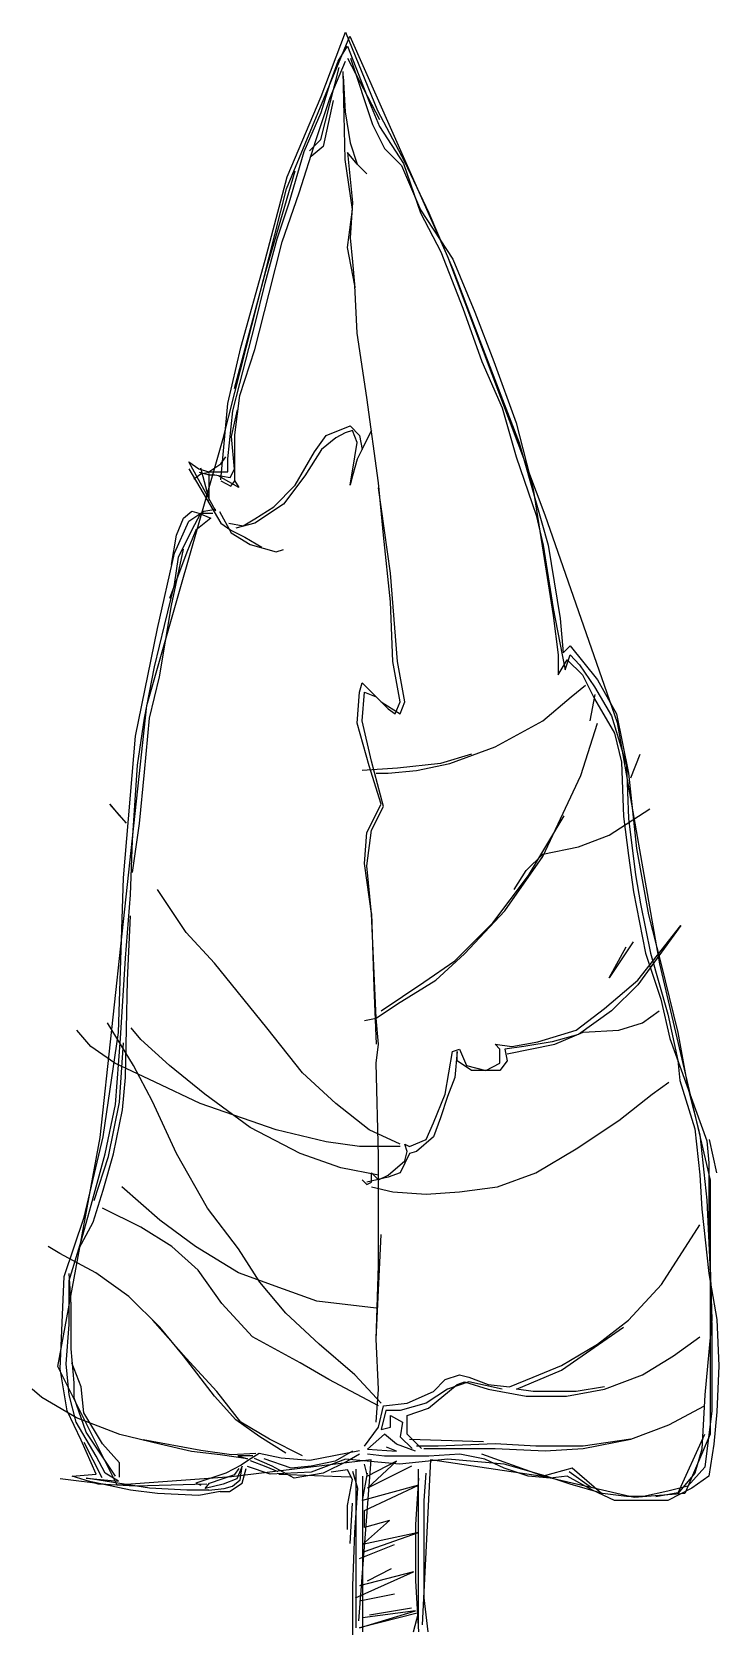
# Model space of a CAD drawing. Extents: x -1.97 to 1.9, y -0.01 to 9.01.
import ezdxf

# ---------------------------------------------------------------- set-up
doc = ezdxf.new("R2010")
doc.units = 0
doc.header["$LTSCALE"] = 1.2
doc.header["$MEASUREMENT"] = 0
doc.layers.get('0').update_dxf_attribs({"linetype": 'CONTINUOUS'})

msp = doc.modelspace()

# ---------------------------------------------------------------- linework, layer by layer
for p, q in [((-0.3377, 8.6489), (-0.202, 9.0107)), ((-0.2416, 8.8468), (-0.1907, 8.9316)), ((-0.202, 9.0107), (-0.0211, 8.5698)), ((-0.1907, 8.9316), (-0.0663, 8.615)), ((-0.2868, 8.6433), (-0.202, 8.8468)), ((-0.2868, 8.7224), (-0.2416, 8.8468)), ((-0.1907, 8.8637), (-0.0098, 8.5189)), ((-0.1737, 8.8637), (-0.0494, 8.4907)), ((-0.3405, 8.4062), (-0.2364, 8.8118)), ((-0.2026, 8.294), (-0.2147, 8.7888)), ((-0.2147, 8.7618), (-0.2026, 8.5617)), ((-0.3377, 8.5585), (-0.2868, 8.7224)), ((-0.5299, 8.1967), (-0.3377, 8.6489)), ((-0.3659, 8.4059), (-0.2868, 8.6433)), ((-0.2698, 8.6263), (-0.3264, 8.3663)), ((-0.0663, 8.615), (-0.0098, 8.4794)), ((-0.4338, 8.338), (-0.3377, 8.5585)), ((-0.2026, 8.5617), (-0.1755, 8.3873)), ((-0.0494, 8.4907), (0.0185, 8.355)), ((-0.0211, 8.5698), (0.1315, 8.2815)), ((-0.462, 8.1063), (-0.3659, 8.4059)), ((-0.404, 8.3427), (-0.3405, 8.4062)), ((-0.0098, 8.4794), (0.1259, 8.2702)), ((-0.5185, 8.0498), (-0.4338, 8.338)), ((-0.3264, 8.3663), (-0.3942, 8.3098)), ((-0.1891, 8.3332), (-0.162, 8.052)), ((-0.135, 8.267), (-0.1891, 8.3332)), ((-0.1755, 8.3873), (-0.135, 8.267)), ((0.0185, 8.355), (0.1145, 8.2589)), ((-0.65, 7.6654), (-0.4838, 8.2305)), ((-0.162, 8.0128), (-0.2026, 8.294)), ((-0.0809, 8.2129), (-0.135, 8.267)), ((-0.135, 8.267), (-0.0809, 8.2129)), ((0.1145, 8.2589), (0.2219, 8.0102)), ((0.1259, 8.2702), (0.2219, 7.9932)), ((0.1315, 8.2815), (0.2672, 7.9932)), ((-0.6542, 7.7275), (-0.5299, 8.1967)), ((-0.5864, 7.8463), (-0.5185, 8.0498)), ((-0.5581, 7.8293), (-0.462, 8.1063)), ((-0.162, 8.052), (-0.1755, 7.8519)), ((-0.1891, 7.7979), (-0.162, 8.0128)), ((0.2219, 8.0102), (0.4028, 7.7332)), ((0.2219, 7.9932), (0.335, 7.7728)), ((0.2672, 7.9932), (0.4028, 7.6767)), ((-0.1755, 7.8519), (-0.162, 7.7181)), ((-0.6542, 7.5975), (-0.5864, 7.8463)), ((-0.6316, 7.541), (-0.5581, 7.8293)), ((-0.1485, 7.5843), (-0.1891, 7.7979)), ((0.335, 7.7728), (0.4594, 7.4562)), ((-0.7899, 7.2358), (-0.6542, 7.7275)), ((-0.162, 7.7181), (-0.1485, 7.5707)), ((0.4028, 7.7332), (0.5272, 7.4336)), ((0.4028, 7.6767), (0.5555, 7.2753)), ((-0.8258, 7.0043), (-0.65, 7.6654)), ((-0.7107, 7.3601), (-0.6542, 7.5975)), ((-0.135, 7.3166), (-0.1485, 7.5843)), ((-0.7107, 7.2245), (-0.6316, 7.541)), ((0.4594, 7.4562), (0.5668, 7.1566)), ((0.5272, 7.4336), (0.6346, 7.1566)), ((-0.7955, 7.0323), (-0.7107, 7.3601)), ((-0.0809, 6.9543), (-0.135, 7.3166)), ((-0.8634, 6.9192), (-0.7899, 7.2358)), ((-0.7955, 6.9644), (-0.7107, 7.2245)), ((0.5555, 7.2753), (0.7759, 6.6988)), ((0.5668, 7.1566), (0.6798, 6.8966)), ((0.6346, 7.1566), (0.7589, 6.8118)), ((-0.8351, 6.8796), (-0.7955, 7.0323)), ((-0.8238, 6.744), (-0.7955, 6.9644)), ((-0.0147, 6.473), (-0.0809, 6.9543)), ((-0.9029, 6.4896), (-0.8634, 6.9192)), ((-0.8634, 6.6083), (-0.8351, 6.8796)), ((-0.842, 6.7339), (-0.8096, 6.8853)), ((0.6798, 6.8966), (0.7589, 6.6196)), ((-0.3094, 6.7407), (-0.1755, 6.7948)), ((-0.162, 6.7677), (-0.2026, 6.7542)), ((-0.1755, 6.7948), (-0.1215, 6.7407)), ((-0.135, 6.7001), (-0.162, 6.7677)), ((-0.0552, 6.7677), (-0.135, 6.6069)), ((-0.1079, 6.6609), (-0.0552, 6.7677)), ((0.7589, 6.8118), (0.855, 6.4387)), ((-0.8258, 6.5501), (-0.842, 6.7339)), ((-0.8238, 6.5631), (-0.8238, 6.744)), ((-0.3756, 6.6474), (-0.3094, 6.7407)), ((-0.2553, 6.7272), (-0.3364, 6.6609)), ((-0.2026, 6.7542), (-0.2553, 6.7272)), ((-0.1485, 6.6204), (-0.135, 6.7001)), ((-0.1215, 6.7407), (-0.1079, 6.6609)), ((0.7759, 6.6988), (0.9398, 6.1222)), ((-1.0838, 6.5914), (-1.0273, 6.5518)), ((-0.9312, 6.3144), (-1.0838, 6.5914)), ((-0.9029, 6.58), (-0.8747, 6.6196)), ((-0.8634, 6.5348), (-0.8634, 6.6083)), ((-0.4838, 6.4595), (-0.3756, 6.6474)), ((-0.3364, 6.6609), (-0.4297, 6.5136)), ((-0.1755, 6.4595), (-0.1485, 6.6204)), ((-0.135, 6.6069), (-0.162, 6.5136)), ((0.7589, 6.6196), (0.872, 6.2918)), ((-1.0838, 6.5518), (-0.9029, 6.2465)), ((-1.0555, 6.4953), (-1.016, 6.5235)), ((-1.0273, 6.5518), (-0.9708, 6.5348)), ((-1.0245, 6.5339), (-0.9691, 6.519)), ((-1.0164, 6.5582), (-0.9691, 6.3757)), ((-1.016, 6.5235), (-0.9595, 6.5348)), ((-0.9708, 6.5348), (-0.9029, 6.58)), ((-0.9691, 6.3757), (-0.9691, 6.5257)), ((-0.9691, 6.519), (-0.9366, 6.519)), ((-0.9595, 6.5348), (-0.9029, 6.5348)), ((-0.9366, 6.519), (-0.8501, 6.5028)), ((-0.8014, 6.4473), (-0.9137, 6.5109)), ((-0.9029, 6.5348), (-0.8634, 6.5348)), ((-0.8501, 6.5028), (-0.8258, 6.5501)), ((-0.8238, 6.4839), (-0.8238, 6.5631)), ((-0.4297, 6.5136), (-0.55, 6.3527)), ((-0.162, 6.5136), (-0.1755, 6.4595)), ((-0.9029, 6.4839), (-0.8464, 6.4557)), ((-0.8464, 6.4557), (-0.8238, 6.4839)), ((-0.8258, 6.4865), (-0.8014, 6.4473)), ((-0.6041, 6.3392), (-0.4838, 6.4595)), ((0.0124, 6.1783), (-0.0147, 6.473)), ((0.0529, 5.9647), (-0.0147, 6.446)), ((0.855, 6.4387), (0.9116, 6.0826)), ((-0.999, 6.3144), (-0.9312, 6.3257)), ((-0.55, 6.3527), (-0.7109, 6.2459)), ((-0.7109, 6.2716), (-0.6041, 6.3392)), ((-1.1629, 6.077), (-1.0838, 6.2578)), ((-1.1516, 6.1787), (-1.1121, 6.2748)), ((-1.1121, 6.2748), (-1.0669, 6.3144)), ((-1.0838, 6.2578), (-0.999, 6.3144)), ((-1.0669, 6.3144), (-1.0273, 6.3031)), ((-1.0669, 6.207), (-1.016, 6.3031)), ((-0.9595, 6.2748), (-1.0442, 6.207)), ((-1.0273, 6.3031), (-0.9595, 6.2748)), ((-1.016, 6.3031), (-0.9481, 6.3031)), ((-0.9109, 6.3121), (-0.8447, 6.1918)), ((-0.9029, 6.2465), (-0.8464, 6.207)), ((-0.8582, 6.2459), (-0.7771, 6.2324)), ((-0.7109, 6.2459), (-0.8177, 6.2189)), ((-0.7771, 6.2324), (-0.7109, 6.2716)), ((0.872, 6.2918), (0.9116, 6.1222)), ((-1.1799, 6.0148), (-1.1516, 6.1787)), ((-1.1403, 6.0543), (-1.0669, 6.207)), ((-1.0442, 6.207), (-1.0951, 6.0826)), ((-0.8464, 6.207), (-0.7673, 6.1674)), ((-0.8447, 6.1918), (-0.7379, 6.1256)), ((-0.7673, 6.1674), (-0.6712, 6.1109)), ((0.0529, 5.8038), (0.0124, 6.1783)), ((-1.259, 5.653), (-1.1629, 6.077)), ((-1.0951, 6.0826), (-1.1912, 5.8226)), ((-1.1799, 5.783), (-1.1121, 6.0996)), ((-1.1629, 5.9017), (-1.1403, 6.0543)), ((-0.7379, 6.1256), (-0.5906, 6.085)), ((-0.5906, 6.085), (-0.55, 6.0985)), ((0.9116, 6.1222), (0.9681, 5.7661)), ((0.9116, 6.0826), (0.9681, 5.7265)), ((0.9398, 6.1222), (1.0077, 5.7095)), ((0.0921, 5.4686), (0.0529, 5.9647)), ((-1.2195, 5.67), (-1.1629, 5.9017)), ((-1.2477, 5.3817), (-1.1799, 5.783)), ((0.0651, 5.4686), (0.0529, 5.8038)), ((0.9681, 5.7661), (1.019, 5.506)), ((0.9681, 5.7265), (0.9964, 5.506)), ((1.0077, 5.7095), (1.0246, 5.5173)), ((-1.3834, 5.0482), (-1.259, 5.653)), ((-1.276, 5.4382), (-1.2195, 5.67)), ((0.9964, 5.506), (0.9964, 5.393)), ((1.019, 5.506), (1.0359, 5.4212)), ((1.0246, 5.5173), (1.0642, 5.5569)), ((1.0359, 5.4212), (1.0642, 5.506)), ((1.0642, 5.5569), (1.2168, 5.3647)), ((1.0642, 5.506), (1.1151, 5.4495)), ((-1.3325, 5.1499), (-1.276, 5.4382)), ((0.1057, 5.2415), (0.0651, 5.4686)), ((0.1327, 5.2415), (0.0921, 5.4686)), ((0.9964, 5.393), (1.0472, 5.4778)), ((1.0472, 5.4778), (1.132, 5.393)), ((1.1151, 5.4495), (1.1999, 5.3251)), ((-1.3043, 5.1499), (-1.2477, 5.3817)), ((-0.1215, 5.2955), (-0.1079, 5.3482)), ((-0.1079, 5.3482), (-0.0011, 5.2415)), ((1.0695, 5.2685), (1.1493, 5.3347)), ((1.132, 5.393), (1.1999, 5.2573)), ((1.1999, 5.3251), (1.2959, 5.1612)), ((1.2168, 5.3647), (1.3242, 5.1725)), ((-0.135, 5.1211), (-0.1215, 5.2955)), ((-0.1079, 5.1347), (-0.0944, 5.2955)), ((-0.0944, 5.2955), (-0.0282, 5.2685)), ((-0.0282, 5.2685), (0.0394, 5.2009)), ((-0.0011, 5.2415), (0.1057, 5.1739)), ((0.0786, 5.1739), (0.1057, 5.2415)), ((0.1057, 5.1739), (0.1327, 5.2415)), ((0.9087, 5.1347), (1.0695, 5.2685)), ((1.1763, 5.1347), (1.2034, 5.282)), ((1.1999, 5.2573), (1.3129, 5.0651)), ((-1.3721, 4.8842), (-1.3325, 5.1499)), ((-1.3325, 4.8447), (-1.3043, 5.1499)), ((0.0394, 5.2009), (0.0786, 5.1739)), ((1.2959, 5.1612), (1.3807, 4.8842)), ((1.3242, 5.1725), (1.392, 4.839)), ((-0.0687, 4.8805), (-0.135, 5.1211)), ((-0.0552, 4.9062), (-0.1079, 5.1347)), ((0.641, 4.9873), (0.9087, 5.1347)), ((1.1236, 4.8264), (1.2169, 5.1211)), ((1.3129, 5.0651), (1.3525, 4.9012)), ((-1.4512, 4.2511), (-1.3834, 5.0482)), ((0.3868, 4.894), (0.641, 4.9873)), ((-1.4004, 4.4603), (-1.3721, 4.8842)), ((-0.0011, 4.6655), (-0.0687, 4.8805)), ((0.0124, 4.652), (-0.0552, 4.9062)), ((0.3328, 4.894), (0.0921, 4.867)), ((0.1989, 4.8535), (0.3868, 4.894)), ((0.5072, 4.9467), (0.3328, 4.894)), ((1.3525, 4.9012), (1.3638, 4.5959)), ((1.3807, 4.8842), (1.392, 4.5846)), ((1.4048, 4.8129), (1.4575, 4.9467)), ((-1.3608, 4.5564), (-1.3325, 4.8447)), ((0.0921, 4.867), (-0.1079, 4.8535)), ((-0.0282, 4.8399), (0.0394, 4.8399)), ((0.0394, 4.8399), (0.1989, 4.8535)), ((0.9087, 4.3708), (1.1236, 4.8264)), ((1.392, 4.839), (1.4373, 4.4151)), ((-1.5274, 4.6655), (-1.4733, 4.5993)), ((-1.4341, 4.5587), (-1.5274, 4.6655)), ((-0.0809, 4.5047), (-0.0011, 4.6655)), ((-0.0552, 4.5182), (0.0124, 4.652)), ((1.2831, 4.4912), (1.5116, 4.6385)), ((-1.4004, 4.2794), (-1.3608, 4.5564)), ((-0.0809, 4.3181), (-0.0552, 4.5182)), ((0.8289, 4.264), (1.029, 4.5993)), ((1.3638, 4.5959), (1.392, 4.3755)), ((1.392, 4.5846), (1.4316, 4.2681)), ((-1.4117, 4.155), (-1.4004, 4.4603)), ((-0.0944, 4.3316), (-0.0809, 4.5047)), ((0.9087, 4.3844), (1.1101, 4.4249)), ((1.1101, 4.4249), (1.2831, 4.4912)), ((-0.0552, 4.0504), (-0.0944, 4.3316)), ((0.6951, 4.064), (0.9087, 4.3708)), ((0.8154, 4.2911), (0.9087, 4.3844)), ((1.392, 4.3755), (1.4203, 4.172)), ((1.4373, 4.4151), (1.5051, 4.042)), ((-1.4795, 3.3806), (-1.4512, 4.2511)), ((-0.0552, 4.0504), (-0.0809, 4.3181)), ((0.6275, 3.9964), (0.8289, 4.264)), ((0.7478, 4.1843), (0.8154, 4.2911)), ((1.4316, 4.2681), (1.4599, 4.1042)), ((-1.4399, 3.7989), (-1.4117, 4.155)), ((-1.0989, 3.9423), (-1.2597, 4.1843)), ((1.4203, 4.172), (1.4881, 3.8272)), ((0.468, 3.822), (0.6951, 4.064)), ((1.4599, 4.1042), (1.5164, 3.8272)), ((-1.4286, 3.6745), (-1.4117, 4.0363)), ((-0.0552, 4.0504), (-0.0417, 3.6354)), ((-0.0282, 3.461), (-0.0552, 4.0504)), ((0.4139, 3.7828), (0.6275, 3.9964)), ((1.686, 3.9828), (1.444, 3.6489)), ((1.444, 3.6746), (1.686, 3.9828)), ((1.5051, 4.042), (1.5729, 3.7706)), ((-0.938, 3.7693), (-1.0989, 3.9423)), ((1.4183, 3.8896), (1.2831, 3.6881)), ((-1.4682, 3.3467), (-1.4399, 3.7989)), ((0.3071, 3.6746), (0.468, 3.822)), ((1.2831, 3.6881), (1.3778, 3.8625)), ((1.4881, 3.8272), (1.5729, 3.5671)), ((1.5164, 3.8272), (1.6125, 3.4824)), ((-0.6433, 3.4069), (-0.938, 3.7693)), ((0.2395, 3.6625), (0.4139, 3.7828)), ((1.5729, 3.7706), (1.669, 3.3806)), ((-1.4399, 3.1262), (-1.4286, 3.6745)), ((-0.0417, 3.6354), (-0.0282, 3.3137)), ((-0.0011, 3.5016), (0.2395, 3.6625)), ((0.0921, 3.5408), (0.3071, 3.6746)), ((1.2574, 3.5151), (1.444, 3.6746)), ((1.444, 3.6489), (1.2966, 3.5016)), ((-0.0282, 3.461), (0.0921, 3.5408)), ((1.5729, 3.5671), (1.6238, 3.3467)), ((-1.3936, 3.1933), (-1.5409, 3.434)), ((-0.0944, 3.4475), (-0.0282, 3.461)), ((-0.0147, 3.3137), (-0.0282, 3.461)), ((1.0966, 3.3934), (1.2574, 3.5151)), ((1.2966, 3.5016), (1.1101, 3.3677)), ((1.3372, 3.3934), (1.471, 3.434)), ((1.471, 3.434), (1.5643, 3.5016)), ((1.6125, 3.4824), (1.669, 3.2223)), ((-1.6342, 3.3001), (-1.714, 3.3934)), ((-1.5643, 2.7927), (-1.4795, 3.3806)), ((-1.4965, 2.9736), (-1.4682, 3.3467)), ((-1.353, 3.3407), (-1.4071, 3.4069)), ((-1.1921, 3.1933), (-1.353, 3.3407)), ((-0.4432, 3.1528), (-0.6433, 3.4069)), ((0.8816, 3.3272), (1.0966, 3.3934)), ((1.1101, 3.3677), (0.9627, 3.3272)), ((0.9763, 3.3137), (1.1371, 3.3813)), ((1.1371, 3.3813), (1.3372, 3.3934)), ((1.6238, 3.3467), (1.8329, 2.7701)), ((1.669, 3.3806), (1.7255, 3.0697)), ((-1.5004, 3.2069), (-1.6342, 3.3001)), ((-1.4738, 2.9876), (-1.4512, 3.3212)), ((-0.0282, 3.2069), (-0.0147, 3.3137)), ((0.3598, 3.0325), (0.4004, 3.2731)), ((0.4004, 3.2731), (0.4409, 3.2866)), ((0.4274, 3.2731), (0.4139, 3.1258)), ((0.4274, 3.2204), (0.4274, 3.2731)), ((0.4409, 3.2866), (0.4801, 3.1933)), ((0.641, 3.3137), (0.7356, 3.3001)), ((0.668, 3.2866), (0.641, 3.3137)), ((0.668, 3.2069), (0.668, 3.2866)), ((0.8019, 3.3001), (0.6951, 3.2866)), ((0.6951, 3.2866), (0.7086, 3.2204)), ((0.7086, 3.2596), (0.9763, 3.3137)), ((0.7356, 3.3001), (0.8816, 3.3272)), ((0.9627, 3.3272), (0.8019, 3.3001)), ((-1.2732, 3.1001), (-1.5004, 3.2069)), ((-1.2868, 2.9919), (-1.3936, 3.1933)), ((-0.9921, 3.0325), (-1.1921, 3.1933)), ((-0.0147, 2.685), (-0.0282, 3.2069)), ((0.5072, 3.1663), (0.4274, 3.2204)), ((0.4801, 3.1933), (0.5883, 3.1663)), ((0.614, 3.1663), (0.5072, 3.1663)), ((0.5883, 3.1663), (0.668, 3.2069)), ((0.668, 3.1663), (0.614, 3.1663)), ((0.7086, 3.2204), (0.668, 3.1663)), ((1.669, 3.2223), (1.6803, 3.1093)), ((-1.4569, 2.9453), (-1.4399, 3.1262)), ((-1.0191, 2.9798), (-1.2732, 3.1001)), ((-0.2553, 2.9798), (-0.4432, 3.1528)), ((0.4139, 3.1258), (0.3733, 3.019)), ((1.5251, 3.0325), (1.6184, 3.1001)), ((1.6803, 3.1093), (1.7651, 2.8379)), ((1.7255, 3.0697), (1.7934, 2.804)), ((-1.536, 2.6824), (-1.4738, 2.9876)), ((-1.1529, 2.6986), (-1.2868, 2.9919)), ((-0.5906, 2.8324), (-1.0191, 2.9798)), ((-0.7379, 2.8446), (-0.9921, 3.0325)), ((-0.0687, 2.8324), (-0.2553, 2.9798)), ((0.2936, 2.8716), (0.3598, 3.0325)), ((0.3733, 3.019), (0.3328, 2.8986)), ((1.3372, 2.8851), (1.5251, 3.0325)), ((-1.553, 2.6966), (-1.4965, 2.9736)), ((-1.5078, 2.6966), (-1.4569, 2.9453)), ((0.3328, 2.8986), (0.2936, 2.7918)), ((-0.4567, 2.6986), (-0.7379, 2.8446)), ((-0.3094, 2.7648), (-0.5906, 2.8324)), ((0.1057, 2.7513), (-0.0687, 2.8324)), ((0.253, 2.7783), (0.2936, 2.8716)), ((1.0966, 2.7242), (1.3372, 2.8851)), ((1.7651, 2.8379), (1.7934, 2.5779)), ((1.7934, 2.804), (1.8329, 2.4366)), ((-1.6717, 2.3405), (-1.5643, 2.7927)), ((-0.1215, 2.7378), (-0.3094, 2.7648)), ((0.1057, 2.7378), (-0.1215, 2.7378)), ((0.1327, 2.7513), (0.1597, 2.7378)), ((0.1462, 2.7107), (0.1327, 2.7513)), ((0.1327, 2.658), (0.1462, 2.7107)), ((0.1597, 2.7378), (0.253, 2.7783)), ((0.1989, 2.7107), (0.1597, 2.6986)), ((0.2936, 2.7918), (0.1989, 2.7107)), ((0.8695, 2.5904), (1.0966, 2.7242)), ((1.8329, 2.7701), (1.8443, 2.6458)), ((1.8455, 2.7783), (1.8861, 2.5904)), ((-1.6321, 2.4083), (-1.553, 2.6966)), ((-1.6152, 2.4337), (-1.536, 2.6824)), ((-1.5643, 2.4931), (-1.5078, 2.6966)), ((-0.9785, 2.3903), (-1.1529, 2.6986)), ((-0.2283, 2.6174), (-0.4567, 2.6986)), ((-0.0147, 2.5769), (-0.2283, 2.6174)), ((-0.0147, 2.0686), (-0.0147, 2.685)), ((0.0394, 2.5769), (0.1327, 2.658)), ((0.1597, 2.6986), (0.1057, 2.5904)), ((1.8443, 2.6458), (1.8443, 2.3009)), ((-0.1079, 2.5512), (-0.0809, 2.5242)), ((0.0394, 2.5647), (-0.0809, 2.5377)), ((-0.0809, 2.5242), (-0.0552, 2.5377)), ((-0.0552, 2.5904), (-0.0147, 2.5512)), ((-0.0552, 2.5377), (-0.0552, 2.5904)), ((-0.0147, 2.5512), (0.0394, 2.5769)), ((0.1057, 2.5904), (0.0394, 2.5647)), ((0.6545, 2.5106), (0.8695, 2.5904)), ((1.7934, 2.5779), (1.8047, 2.3857)), ((-1.6208, 2.3122), (-1.5643, 2.4931)), ((-1.2462, 2.3227), (-1.4598, 2.5106)), ((-0.0552, 2.5106), (0.0651, 2.4836)), ((0.0651, 2.4836), (0.253, 2.4701)), ((0.253, 2.4701), (0.4409, 2.4836)), ((0.4409, 2.4836), (0.6545, 2.5106)), ((1.8329, 2.4366), (1.8499, 2.0748)), ((-1.6886, 2.2048), (-1.6321, 2.4083)), ((-1.353, 2.2835), (-1.568, 2.3903)), ((-0.8041, 2.1619), (-0.9785, 2.3903)), ((1.8047, 2.3857), (1.8443, 2.024)), ((-1.7847, 2.007), (-1.6717, 2.3405)), ((-1.6999, 2.1653), (-1.6208, 2.3122)), ((-1.1786, 2.1754), (-1.353, 2.2835)), ((-1.0448, 2.1754), (-1.2462, 2.3227)), ((1.5778, 1.9618), (1.7928, 2.2971)), ((1.8443, 2.3009), (1.8612, 1.7639)), ((-1.8086, 2.1362), (-1.8748, 2.1754)), ((-1.7565, 1.9844), (-1.6886, 2.2048)), ((-1.0313, 2.0415), (-1.1786, 2.1754)), ((-0.8041, 2.028), (-1.0448, 2.1754)), ((-0.0282, 1.6536), (-0.0011, 2.243)), ((-1.6072, 2.028), (-1.8086, 2.1362)), ((-0.6838, 1.9753), (-0.8041, 2.1619)), ((-1.8073, 1.4869), (-1.7847, 2.007)), ((-1.7452, 1.8487), (-1.7565, 2.024)), ((-1.4206, 1.8942), (-1.6072, 2.028)), ((-0.8974, 1.855), (-1.0313, 2.0415)), ((-0.55, 1.9347), (-0.8041, 2.028)), ((-0.0282, 1.6536), (-0.0147, 2.0686)), ((1.8443, 2.024), (1.8895, 1.7639)), ((1.8499, 2.0748), (1.8612, 1.7187)), ((-1.7565, 1.7357), (-1.7565, 1.9844)), ((-0.5365, 1.8009), (-0.6838, 1.9753)), ((-0.3621, 1.8685), (-0.55, 1.9347)), ((1.3913, 1.7604), (1.5778, 1.9618)), ((-1.7452, 1.6), (-1.7452, 1.8487)), ((-1.2462, 1.7211), (-1.4206, 1.8942)), ((-0.7244, 1.6671), (-0.8974, 1.855)), ((-0.0282, 1.8279), (-0.3621, 1.8685)), ((-1.7734, 1.5152), (-1.7565, 1.7357)), ((-1.0989, 1.5468), (-1.2868, 1.7604)), ((-1.1124, 1.5603), (-1.2462, 1.7211)), ((-0.3486, 1.6265), (-0.5365, 1.8009)), ((1.0155, 1.4792), (1.3642, 1.7211)), ((1.2169, 1.6265), (1.3913, 1.7604)), ((1.8612, 1.7639), (1.8216, 1.34)), ((1.8612, 1.7187), (1.8612, 1.2495)), ((1.8895, 1.7639), (1.9008, 1.5039)), ((-0.4567, 1.5197), (-0.7244, 1.6671)), ((-0.1485, 1.4535), (-0.3486, 1.6265)), ((-0.0147, 1.3724), (-0.0282, 1.6536)), ((1.0155, 1.5062), (1.2169, 1.6265)), ((1.6454, 1.5603), (1.7928, 1.6671)), ((-1.7282, 1.4078), (-1.7452, 1.6)), ((-0.938, 1.3332), (-1.1124, 1.5603)), ((-0.9245, 1.3588), (-1.0989, 1.5468)), ((1.471, 1.4535), (1.6454, 1.5603)), ((-1.7678, 1.2495), (-1.8073, 1.4869)), ((-1.7565, 1.34), (-1.7734, 1.5152)), ((-1.6883, 1.3859), (-1.741, 1.5197)), ((-0.2958, 1.4264), (-0.4567, 1.5197)), ((-0.0011, 1.2926), (-0.1485, 1.4535)), ((0.3598, 1.4264), (0.4409, 1.4535)), ((0.4409, 1.4535), (0.4936, 1.44)), ((0.7613, 1.3724), (1.0155, 1.4792)), ((0.8559, 1.44), (1.0155, 1.5062)), ((1.2574, 1.3724), (1.471, 1.4535)), ((1.9008, 1.5039), (1.8895, 1.2439)), ((-1.9113, 1.325), (-1.9654, 1.3724)), ((-1.7282, 1.323), (-1.7282, 1.4078)), ((-1.6747, 1.2385), (-1.6883, 1.3859)), ((-0.7906, 1.1858), (-0.9245, 1.3588)), ((-0.0147, 1.2791), (-0.2958, 1.4264)), ((-0.0282, 1.1858), (-0.0147, 1.3724)), ((0.1462, 1.2926), (0.2936, 1.3588)), ((0.3733, 1.3724), (0.253, 1.2926)), ((0.2665, 1.2656), (0.4274, 1.3994)), ((0.2936, 1.3588), (0.3598, 1.4264)), ((0.4936, 1.4129), (0.3733, 1.3724)), ((0.4274, 1.3994), (0.468, 1.4129)), ((0.468, 1.4129), (0.6018, 1.3724)), ((0.4936, 1.44), (0.6018, 1.3994)), ((0.6815, 1.3724), (0.4936, 1.4129)), ((0.6018, 1.3994), (0.7221, 1.3859)), ((0.6018, 1.3724), (0.8154, 1.3332)), ((0.7221, 1.3859), (0.8559, 1.44)), ((0.8559, 1.3588), (0.7613, 1.3724)), ((1.0966, 1.3588), (0.8559, 1.3588)), ((1.0425, 1.3332), (1.2574, 1.3724)), ((1.2574, 1.3859), (1.0966, 1.3588)), ((-1.7153, 1.2115), (-1.9113, 1.325)), ((-1.7169, 1.1874), (-1.7565, 1.34)), ((-1.6604, 1.1308), (-1.7282, 1.323)), ((-0.8177, 1.1993), (-0.938, 1.3332)), ((-0.0147, 1.1588), (0.0124, 1.2791)), ((0.0124, 1.2791), (0.1462, 1.2926)), ((0.253, 1.2926), (0.1057, 1.252)), ((0.1462, 1.225), (0.2665, 1.2656)), ((0.8154, 1.3332), (1.0425, 1.3332)), ((1.6184, 1.1723), (1.8198, 1.2791)), ((1.8216, 1.34), (1.8047, 1.0347)), ((-1.6886, 1.0856), (-1.7678, 1.2495)), ((-1.6039, 0.9952), (-1.7169, 1.1874)), ((-1.472, 1.1169), (-1.7153, 1.2115)), ((-1.568, 1.0655), (-1.6747, 1.2385)), ((-0.6838, 1.1047), (-0.8177, 1.1993)), ((-0.6298, 1.0912), (-0.7906, 1.1858)), ((0.0259, 1.252), (-0.0011, 1.1452)), ((0.1057, 1.252), (0.0259, 1.252)), ((0.0529, 1.225), (0.1192, 1.1858)), ((0.0529, 1.1588), (0.0529, 1.225)), ((0.1192, 1.1858), (0.1057, 1.1047)), ((0.1462, 1.1182), (0.1462, 1.225)), ((1.8612, 1.2495), (1.8216, 0.933)), ((1.8895, 1.2439), (1.8725, 1.063)), ((-1.6039, 0.8934), (-1.6886, 1.0856)), ((-1.4965, 0.8821), (-1.6604, 1.1308)), ((-1.2462, 1.0628), (-1.472, 1.1169)), ((-1.015, 1.0276), (-1.3408, 1.0871)), ((-0.5365, 1.0114), (-0.6838, 1.1047)), ((-0.4432, 0.9979), (-0.6298, 1.0912)), ((-0.0944, 1.052), (-0.0147, 1.1588)), ((0.0185, 1.1195), (-0.0776, 1.0347)), ((-0.0011, 1.1452), (0.0529, 1.1588)), ((0.0863, 1.063), (0.0185, 1.1195)), ((0.1057, 1.1047), (0.1732, 1.0384)), ((0.226, 1.0384), (0.1462, 1.1182)), ((0.1597, 1.0912), (0.5748, 1.0777)), ((1.4048, 1.0912), (1.1371, 1.052)), ((1.1371, 1.0384), (1.4048, 1.0912)), ((1.4048, 1.0912), (1.6184, 1.1723)), ((1.669, 0.786), (1.8216, 1.1195)), ((-1.5699, 0.8735), (-1.6717, 1.0714)), ((-1.553, 0.8991), (-1.6039, 0.9952)), ((-1.4733, 0.9573), (-1.568, 1.0655)), ((-1.0678, 1.0222), (-1.2462, 1.0628)), ((-0.9069, 1.0033), (-1.0678, 1.0222)), ((-0.842, 1.0033), (-1.015, 1.0276)), ((-0.7528, 0.9803), (-0.9069, 1.0033)), ((-0.7055, 1.0101), (-0.842, 1.0033)), ((-0.8069, 0.9979), (-0.7528, 0.9803)), ((-0.723, 0.9979), (-0.8069, 0.9979)), ((-0.6879, 1.0101), (-0.7474, 0.9736)), ((-0.5635, 0.9844), (-0.6879, 1.0101)), ((-0.1215, 1.0249), (-0.4026, 0.9709)), ((-0.1624, 1.0234), (-0.2585, 0.9669)), ((-0.1229, 1.0065), (-0.1907, 0.9669)), ((-0.0776, 1.0347), (0.0863, 1.0234)), ((0.0185, 0.9952), (-0.0776, 1.0065)), ((0.1428, 0.9952), (0.0185, 0.9952)), ((0.0863, 1.0234), (0.0298, 1.046)), ((0.1937, 1.0234), (0.0863, 1.063)), ((0.2672, 0.9952), (0.1428, 0.9952)), ((0.3206, 1.052), (0.1989, 1.052)), ((0.2395, 1.0384), (0.5072, 1.0384)), ((0.4424, 1.0065), (0.2672, 0.9952)), ((0.641, 1.0655), (0.3206, 1.052)), ((0.5837, 0.9782), (0.4424, 1.0065)), ((0.5072, 1.0384), (0.641, 1.0384)), ((0.9116, 0.8821), (0.5668, 1.0065)), ((0.8695, 1.052), (0.641, 1.0655)), ((0.641, 1.0384), (0.9222, 1.0249)), ((1.1371, 1.052), (0.8695, 1.052)), ((0.9222, 1.0249), (1.1371, 1.0384)), ((1.8047, 1.0347), (1.7651, 0.8991)), ((1.8725, 1.063), (1.8443, 0.8821)), ((-1.4733, 0.8776), (-1.4733, 0.9573)), ((-0.7893, 0.9438), (-0.8747, 0.8991)), ((-0.8244, 0.8911), (-0.8001, 0.9262)), ((-0.7825, 0.9384), (-0.8123, 0.8668)), ((-0.7947, 0.8614), (-0.7825, 0.9384)), ((-0.7474, 0.9736), (-0.7893, 0.9438)), ((-0.7825, 0.8438), (-0.7595, 0.9262)), ((-0.6259, 0.8934), (-0.7525, 0.9376)), ((-0.6486, 0.9357), (-0.7356, 0.9686)), ((-0.6146, 0.9386), (-0.713, 0.9829)), ((-0.5072, 0.9273), (-0.6581, 0.9803)), ((-0.5807, 0.9074), (-0.6486, 0.9357)), ((-0.3942, 0.9047), (-0.6259, 0.8934)), ((-0.4903, 0.8708), (-0.6146, 0.9386)), ((-0.4026, 0.9709), (-0.5635, 0.9844)), ((-0.3942, 0.9386), (-0.5072, 0.9273)), ((-0.202, 0.9782), (-0.3942, 0.9047)), ((-0.2585, 0.9669), (-0.3942, 0.9386)), ((-0.1907, 0.9669), (-0.3264, 0.8991)), ((-0.1891, 0.9181), (-0.2823, 0.9046)), ((0.1032, 0.9499), (-0.202, 0.9782)), ((-0.162, 0.8641), (-0.1891, 0.9181)), ((-0.1624, 0.9104), (-0.1342, 0.8143)), ((-0.1415, 0.0285), (-0.1415, 0.9217)), ((-0.0776, 0.8821), (-0.0946, 0.9499)), ((0.0863, 0.9669), (-0.0776, 0.8821)), ((-0.0776, 0.8143), (0.0863, 0.9669)), ((0.1711, 0.9386), (-0.0776, 0.8143)), ((0.3746, 0.9782), (0.1032, 0.9499)), ((0.2106, 0.0285), (0.2106, 0.9217)), ((0.6911, 0.9499), (0.3746, 0.9782)), ((0.6911, 0.9273), (0.5837, 0.9782)), ((0.9285, 0.8821), (0.6911, 0.9499)), ((0.8268, 0.8821), (0.6911, 0.9273)), ((1.0755, 0.9273), (0.9116, 0.8821)), ((1.1829, 0.817), (1.0585, 0.9074)), ((1.2394, 0.786), (1.0755, 0.9273)), ((1.8216, 0.933), (1.7255, 0.8256)), ((-1.536, 0.834), (-1.8073, 0.8679)), ((-1.7395, 0.8821), (-1.6039, 0.8934)), ((-1.5925, 0.8369), (-1.7395, 0.8821)), ((-1.6604, 0.8708), (-1.4795, 0.8538)), ((-1.3043, 0.8143), (-1.6604, 0.8708)), ((-1.4117, 0.803), (-1.6491, 0.8538)), ((-1.3834, 0.8256), (-1.5925, 0.8369)), ((-1.4795, 0.8538), (-1.553, 0.8991)), ((-0.9821, 0.8369), (-1.3834, 0.8256)), ((-1.0951, 0.803), (-1.3043, 0.8143)), ((-0.8747, 0.8991), (-1.0442, 0.8425)), ((-1.0442, 0.8425), (-1.016, 0.8312)), ((-0.9907, 0.814), (-0.9664, 0.8438)), ((-0.8893, 0.837), (-0.9907, 0.814)), ((-0.9708, 0.803), (-0.8839, 0.814)), ((-0.9664, 0.8438), (-0.8961, 0.8668)), ((-0.8961, 0.8668), (-0.8244, 0.8911)), ((-0.8123, 0.8668), (-0.8893, 0.837)), ((-0.8839, 0.814), (-0.8366, 0.8262)), ((-0.8542, 0.7965), (-0.7825, 0.8438)), ((-0.8366, 0.8262), (-0.7947, 0.8614)), ((-0.1755, 0.8776), (-0.577, 0.8911)), ((-0.3264, 0.8991), (-0.4903, 0.8708)), ((-0.1891, 0.7167), (-0.162, 0.8641)), ((-0.1342, 0.8143), (-0.1511, 0.5656)), ((-0.1059, 0.7464), (-0.0776, 0.8991)), ((-0.1059, 0.8821), (-0.1059, 0.7069)), ((0.2106, 0.8312), (-0.1059, 0.7464)), ((-0.0946, 0.6899), (0.2106, 0.8312)), ((0.2106, 0.8708), (0.1937, 0.6108)), ((0.2502, 0.8991), (0.2389, 0.7464)), ((0.9511, 0.8708), (0.8268, 0.8821)), ((1.0642, 0.8369), (0.9285, 0.8821)), ((1.0472, 0.8821), (0.9511, 0.8708)), ((1.1885, 0.803), (1.0472, 0.8821)), ((1.2451, 0.786), (1.0642, 0.8369)), ((1.7255, 0.8256), (1.6125, 0.7973)), ((1.7482, 0.8143), (1.6125, 0.7464)), ((1.7651, 0.8991), (1.669, 0.786)), ((1.8443, 0.8821), (1.7482, 0.8143)), ((-1.259, 0.786), (-1.4117, 0.803)), ((-1.0273, 0.7747), (-1.259, 0.786)), ((-0.9708, 0.803), (-1.0951, 0.803)), ((-0.9069, 0.7965), (-1.0273, 0.7747)), ((-0.9069, 0.7965), (-0.8542, 0.7965)), ((-0.1755, 0.5031), (-0.162, 0.7302)), ((0.2389, 0.7464), (0.2389, 0.4412)), ((1.3129, 0.7464), (1.1885, 0.803)), ((1.3807, 0.769), (1.2451, 0.786)), ((1.4599, 0.7464), (1.3129, 0.7464)), ((1.4768, 0.769), (1.3807, 0.769)), ((1.6125, 0.7464), (1.4599, 0.7464)), ((1.6125, 0.7973), (1.4768, 0.769)), ((1.669, 0.7887), (1.5447, 0.7661)), ((-0.1891, 0.5829), (-0.1891, 0.7167)), ((-0.1059, 0.7069), (-0.1059, 0.4186)), ((-0.1059, 0.4977), (0.0467, 0.6334)), ((-0.0946, 0.5938), (-0.0946, 0.6899)), ((0.0467, 0.6334), (-0.0946, 0.5938)), ((-0.1511, 0.5656), (-0.1624, 0.266)), ((0.2106, 0.5656), (-0.1059, 0.4977)), ((-0.0946, 0.4581), (0.2106, 0.5656)), ((0.1937, 0.6108), (0.1937, 0.2942)), ((-0.1229, 0.4186), (0.075, 0.4977)), ((-0.1059, 0.4186), (-0.1059, 0.1246)), ((-0.0776, 0.2942), (0.058, 0.3621)), ((0.2389, 0.4412), (0.2389, 0.1981)), ((-0.1455, 0.1981), (0.1824, 0.3451)), ((0.1824, 0.3451), (-0.1229, 0.266)), ((0.1937, 0.2942), (0.2106, 0.0059)), ((-0.1624, 0.266), (-0.1624, 0.0738)), ((-0.1229, 0.1812), (0.075, 0.2207)), ((0.2389, 0.1981), (0.2615, 0.0059)), ((-0.1229, 0.0285), (0.1937, 0.1246)), ((0.2106, 0.1133), (-0.1229, 0.0285)), ((0.1937, 0.1246), (-0.1059, 0.0851)), ((-0.1059, 0.1246), (-0.1059, 0.0059)), ((-0.0663, 0.102), (0.1711, 0.1416)), ((0.1824, 0.0059), (0.2106, 0.1133)), ((-0.1624, 0.0738), (-0.1624, -0.011))]:
    msp.add_line(p, q)
msp.add_lwpolyline([(-0.1266, 0.0689), (-0.0561, 0.9755), (-0.843, 0.8792), (-1.4866, 0.8323), (-1.8201, 1.4994), (-1.5829, 2.7889), (-1.3198, 5.2201), (-0.89, 6.7234), (-0.5329, 8.1281), (-0.1759, 8.9878), (0.3737, 7.7476), (0.921, 6.2936), (1.3274, 5.1238), (1.567, 3.7661), (1.8512, 2.5493), (1.8512, 1.1188), (1.7079, 0.7853), (1.4237, 0.7618), (0.921, 0.8792), (0.2774, 0.9755), (0.2304, 0.0454)])

doc.saveas('drawing.dxf')
